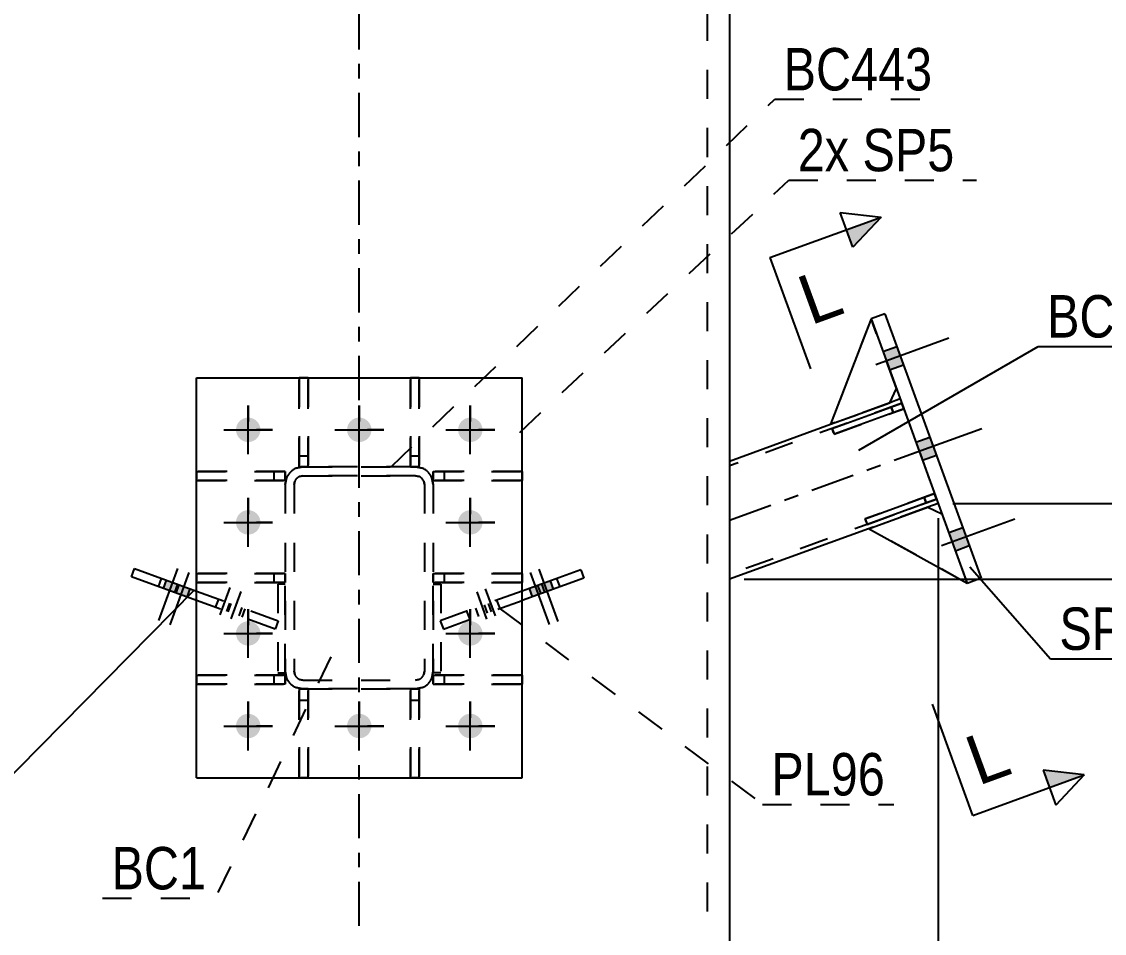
# Model space of a CAD drawing. Header units: millimetres. Extents: x -178 to 663, y -245 to 349.
# Drawn here: x 243.1 to 316.2, y 25.3 to 86.8 of the extents above; entities that cross this region are included whole.
import ezdxf

# ---------------------------------------------------------------- set-up
doc = ezdxf.new("R2010")
doc.units = ezdxf.units.MM
doc.linetypes.add('DXK_LINE_DOT2', pattern=[3.9198, 1.9599, -1.9599])
doc.linetypes.add('DXK_LINE_DOT3', pattern=[5.9187, 2.979, -0.9799, 0.9799, -0.9799])
doc.styles.add('Arial', font='ARIAL.TTF', dxfattribs={"height": 0.2})
doc.styles.add('Arial Narrow', font='ARIALN.TTF', dxfattribs={"height": 0.2})

# ---------------------------------------------------------------- blocks, each defined once
blk = doc.blocks.new('Part-339278997-16888 - 16823')
at = {"color": 7, "linetype": 'DXK_LINE_DOT2'}
for p, q in [((260.86, 48.838), (260.36, 48.838)), ((260.36, 48.838), (260.36, 42.838)), ((260.86, 48.838), (260.36, 48.838)), ((260.86, 42.838), (260.86, 48.838)), ((260.36, 42.838), (260.86, 42.838)), ((260.36, 42.838), (260.86, 42.838))]:
    blk.add_line(p, q, dxfattribs=at)
blk = doc.blocks.new('Part-339278997-16905 - 16823')
at = {"color": 2, "linetype": 'Continuous'}
for p, q in [((280.815, 49.805), (276.86, 48.366)), ((280.815, 49.805), (281.02, 49.242)), ((281.02, 49.242), (276.86, 47.727))]:
    blk.add_line(p, q, dxfattribs=at)
at = {"color": 7, "linetype": 'DXK_LINE_DOT2'}
for p, q in [((279.42, 48.659), (279.214, 49.223)), ((276.86, 48.366), (271.334, 46.355)), ((271.54, 45.791), (276.86, 47.727)), ((273.34, 46.446), (273.135, 47.01)), ((271.334, 46.355), (271.54, 45.791))]:
    blk.add_line(p, q, dxfattribs=at)
blk = doc.blocks.new('Part-339278997-16825 - 16823')
at = {"color": 7, "linetype": 'DXK_LINE_DOT2'}
for p, q in [((261.6, 56.661), (262.06, 56.752)), ((262.06, 56.752), (261.6, 56.661)), ((269.66, 56.752), (262.06, 56.752)), ((269.66, 56.752), (270.119, 56.661)), ((270.119, 56.661), (269.66, 56.752)), ((260.86, 55.552), (260.951, 56.011)), ((260.951, 56.011), (260.86, 55.552)), ((261.505, 55.782), (261.46, 55.552)), ((261.46, 55.552), (261.505, 55.782)), ((262.06, 56.152), (261.83, 56.106)), ((261.83, 56.106), (262.06, 56.152)), ((269.66, 56.152), (262.06, 56.152)), ((269.889, 56.106), (269.66, 56.152)), ((269.66, 56.152), (269.889, 56.106)), ((270.26, 55.552), (270.214, 55.782)), ((270.214, 55.782), (270.26, 55.552)), ((270.768, 56.011), (270.86, 55.552)), ((270.86, 55.552), (270.768, 56.011)), ((260.86, 55.552), (260.86, 42.952)), ((261.46, 55.552), (261.46, 42.952)), ((270.26, 55.552), (270.26, 42.952)), ((270.86, 55.552), (270.86, 42.952)), ((260.951, 42.493), (260.86, 42.952)), ((260.86, 42.952), (260.951, 42.493)), ((261.46, 42.952), (261.505, 42.722)), ((261.505, 42.722), (261.46, 42.952)), ((270.214, 42.722), (270.26, 42.952)), ((270.26, 42.952), (270.214, 42.722)), ((270.86, 42.952), (270.768, 42.493)), ((270.768, 42.493), (270.86, 42.952)), ((262.06, 41.752), (261.6, 41.843)), ((261.6, 41.843), (262.06, 41.752)), ((261.83, 42.398), (262.06, 42.352)), ((262.06, 42.352), (261.83, 42.398)), ((262.06, 42.352), (269.66, 42.352)), ((269.66, 41.752), (262.06, 41.752)), ((269.66, 42.352), (269.889, 42.398)), ((269.889, 42.398), (269.66, 42.352)), ((270.119, 41.843), (269.66, 41.752)), ((269.66, 41.752), (270.119, 41.843))]:
    blk.add_line(p, q, dxfattribs=at)
at = {"color": 7, "linetype": 'DXK_LINE_DOT3'}
blk.add_line((265.86, 49.252), (265.86, 49.252), dxfattribs=at)
at = {"color": 7, "linetype": 'DXK_LINE_DOT2'}
for centre, radius, start, end in [((262.06, 55.552), 1.2, 112.5, 157.5), ((262.06, 55.552), 1.2, 112.5, 157.5), ((269.66, 55.552), 1.2, 22.5, 67.5), ((269.66, 55.552), 1.2, 22.5, 67.5), ((262.06, 55.552), 0.6, 112.5, 157.5), ((262.06, 55.552), 0.6, 112.5, 157.5), ((269.66, 55.552), 0.6, 22.5, 67.5), ((269.66, 55.552), 0.6, 22.5, 67.5), ((262.06, 42.952), 1.2, 202.5, 247.5), ((262.06, 42.952), 1.2, 202.5, 247.5), ((262.06, 42.952), 0.6, 202.5, 247.5), ((262.06, 42.952), 0.6, 202.5, 247.5), ((269.66, 42.952), 0.6, 292.5, 337.5), ((269.66, 42.952), 0.6, 292.5, 337.5), ((269.66, 42.952), 1.2, 292.5, 337.5), ((269.66, 42.952), 1.2, 292.5, 337.5)]:
    blk.add_arc(centre, radius, start, end, dxfattribs=at)
blk = doc.blocks.new('Part-339278997-16829 - 16823')
at = {"color": 7, "linetype": 'DXK_LINE_DOT2'}
for p, q in [((302.493, 61.053), (290.86, 56.819)), ((301.685, 61.078), (297.691, 59.625)), ((302.39, 61.335), (304.955, 54.287)), ((290.86, 57.138), (290.86, 49.157)), ((304.853, 54.569), (290.86, 49.476)), ((304.25, 54.031), (300.257, 52.577))]:
    blk.add_line(p, q, dxfattribs=at)
at = {"color": 2, "linetype": 'Continuous'}
for p, q in [((302.39, 61.335), (301.685, 61.078)), ((290.86, 57.138), (297.691, 59.625)), ((304.955, 54.287), (304.25, 54.031)), ((300.257, 52.577), (290.86, 49.157))]:
    blk.add_line(p, q, dxfattribs=at)
at = {"color": 7, "linetype": 'DXK_LINE_DOT3'}
blk.add_line((290.86, 53.148), (303.673, 57.811), dxfattribs=at)
blk = doc.blocks.new('Part-339278997-16837 - 16823')
at = {"color": 7, "linetype": 'DXK_LINE_DOT2'}
for p, q in [((254.86, 35.752), (254.86, 62.752)), ((254.86, 62.752), (276.86, 62.752)), ((276.86, 35.752), (276.86, 62.752)), ((254.86, 35.752), (276.86, 35.752))]:
    blk.add_line(p, q, dxfattribs=at)
blk = doc.blocks.new('Part-339278997-16839 - 16823')
at = {"color": 7, "linetype": 'DXK_LINE_DOT2'}
for p, q in [((261.6, 56.661), (262.06, 56.752)), ((262.06, 56.752), (261.6, 56.661)), ((262.06, 56.752), (269.66, 56.752)), ((262.06, 56.752), (269.66, 56.752)), ((269.66, 56.752), (270.119, 56.661)), ((270.119, 56.661), (269.66, 56.752)), ((260.86, 55.552), (260.951, 56.011)), ((260.951, 56.011), (260.86, 55.552)), ((261.505, 55.782), (261.46, 55.552)), ((261.46, 55.552), (261.505, 55.782)), ((262.06, 56.152), (261.83, 56.106)), ((261.83, 56.106), (262.06, 56.152)), ((262.06, 56.152), (269.66, 56.152)), ((262.06, 56.152), (269.66, 56.152)), ((269.889, 56.106), (269.66, 56.152)), ((269.66, 56.152), (269.889, 56.106)), ((270.26, 55.552), (270.214, 55.782)), ((270.214, 55.782), (270.26, 55.552)), ((270.768, 56.011), (270.86, 55.552)), ((270.86, 55.552), (270.768, 56.011)), ((260.86, 55.552), (260.86, 42.952)), ((261.46, 55.552), (261.46, 42.952)), ((270.26, 55.552), (270.26, 42.952)), ((270.86, 55.552), (270.86, 42.952)), ((260.951, 42.493), (260.86, 42.952)), ((260.86, 42.952), (260.951, 42.493)), ((261.46, 42.952), (261.505, 42.722)), ((261.505, 42.722), (261.46, 42.952)), ((270.214, 42.722), (270.26, 42.952)), ((270.26, 42.952), (270.214, 42.722)), ((270.86, 42.952), (270.768, 42.493)), ((270.768, 42.493), (270.86, 42.952)), ((262.06, 41.752), (261.6, 41.843)), ((261.6, 41.843), (262.06, 41.752)), ((261.83, 42.398), (262.06, 42.352)), ((262.06, 42.352), (261.83, 42.398)), ((262.06, 42.352), (269.66, 42.352)), ((262.06, 42.352), (269.66, 42.352)), ((262.06, 41.752), (269.66, 41.752)), ((262.06, 41.752), (269.66, 41.752)), ((269.66, 42.352), (269.889, 42.398)), ((269.889, 42.398), (269.66, 42.352)), ((270.119, 41.843), (269.66, 41.752)), ((269.66, 41.752), (270.119, 41.843))]:
    blk.add_line(p, q, dxfattribs=at)
at = {"color": 7, "linetype": 'DXK_LINE_DOT3'}
blk.add_line((265.86, 49.252), (265.86, 49.252), dxfattribs=at)
at = {"color": 7, "linetype": 'DXK_LINE_DOT2'}
for centre, radius, start, end in [((262.06, 55.552), 1.2, 112.5, 157.5), ((262.06, 55.552), 1.2, 112.5, 157.5), ((269.66, 55.552), 1.2, 22.5, 67.5), ((269.66, 55.552), 1.2, 22.5, 67.5), ((262.06, 55.552), 0.6, 112.5, 157.5), ((262.06, 55.552), 0.6, 112.5, 157.5), ((269.66, 55.552), 0.6, 22.5, 67.5), ((269.66, 55.552), 0.6, 22.5, 67.5), ((262.06, 42.952), 1.2, 202.5, 247.5), ((262.06, 42.952), 1.2, 202.5, 247.5), ((262.06, 42.952), 0.6, 202.5, 247.5), ((262.06, 42.952), 0.6, 202.5, 247.5), ((269.66, 42.952), 0.6, 292.5, 337.5), ((269.66, 42.952), 0.6, 292.5, 337.5), ((269.66, 42.952), 1.2, 292.5, 337.5), ((269.66, 42.952), 1.2, 292.5, 337.5)]:
    blk.add_arc(centre, radius, start, end, dxfattribs=at)
blk = doc.blocks.new('Part-339278997-16841 - 16823')
at = {"color": 2, "linetype": 'Continuous'}
for p, q in [((254.86, 35.752), (254.86, 62.752)), ((254.86, 62.752), (276.86, 62.752)), ((276.86, 35.752), (276.86, 62.752)), ((254.86, 35.752), (276.86, 35.752))]:
    blk.add_line(p, q, dxfattribs=at)
blk = doc.blocks.new('Part-339278997-16854 - 16823')
at = {"color": 7, "linetype": 'DXK_LINE_DOT2'}
for p, q in [((276.86, 49.552), (270.86, 49.552)), ((270.86, 49.552), (270.86, 48.952)), ((271.61, 48.952), (271.61, 49.552)), ((276.86, 48.952), (276.86, 49.552)), ((270.86, 48.952), (276.86, 48.952))]:
    blk.add_line(p, q, dxfattribs=at)
blk = doc.blocks.new('Part-339278997-16855 - 16823')
at = {"color": 7, "linetype": 'DXK_LINE_DOT2'}
for p, q in [((276.86, 56.427), (270.86, 56.427)), ((270.86, 56.427), (270.86, 55.827)), ((271.61, 55.827), (271.61, 56.427)), ((276.86, 55.827), (276.86, 56.427)), ((270.86, 55.827), (276.86, 55.827))]:
    blk.add_line(p, q, dxfattribs=at)
blk = doc.blocks.new('Part-339278997-16856 - 16823')
at = {"color": 7, "linetype": 'DXK_LINE_DOT2'}
for p, q in [((276.86, 42.677), (270.86, 42.677)), ((270.86, 42.677), (270.86, 42.077)), ((271.61, 42.077), (271.61, 42.677)), ((276.86, 42.077), (276.86, 42.677)), ((270.86, 42.077), (276.86, 42.077))]:
    blk.add_line(p, q, dxfattribs=at)
blk = doc.blocks.new('Part-339278997-16857 - 16823')
at = {"color": 7, "linetype": 'DXK_LINE_DOT2'}
for p, q in [((260.86, 49.552), (254.86, 49.552)), ((254.86, 49.552), (254.86, 48.952)), ((260.11, 48.952), (260.11, 49.552)), ((260.86, 48.952), (260.86, 49.552)), ((254.86, 48.952), (260.86, 48.952))]:
    blk.add_line(p, q, dxfattribs=at)
blk = doc.blocks.new('Part-339278997-16858 - 16823')
at = {"color": 7, "linetype": 'DXK_LINE_DOT2'}
for p, q in [((260.86, 56.427), (254.86, 56.427)), ((254.86, 56.427), (254.86, 55.827)), ((260.11, 55.827), (260.11, 56.427)), ((260.86, 55.827), (260.86, 56.427)), ((254.86, 55.827), (260.86, 55.827))]:
    blk.add_line(p, q, dxfattribs=at)
blk = doc.blocks.new('Part-339278997-16859 - 16823')
at = {"color": 7, "linetype": 'DXK_LINE_DOT2'}
for p, q in [((260.86, 42.677), (254.86, 42.677)), ((254.86, 42.677), (254.86, 42.077)), ((260.11, 42.077), (260.11, 42.677)), ((260.86, 42.077), (260.86, 42.677)), ((254.86, 42.077), (260.86, 42.077))]:
    blk.add_line(p, q, dxfattribs=at)
blk = doc.blocks.new('Part-339278997-16860 - 16823')
at = {"color": 7, "linetype": 'DXK_LINE_DOT2'}
for p, q in [((261.81, 35.752), (261.81, 41.752)), ((261.81, 41.752), (262.41, 41.752)), ((262.41, 41.752), (261.81, 41.752)), ((262.41, 41.752), (262.41, 35.752)), ((261.81, 41.002), (262.41, 41.002)), ((262.41, 35.752), (261.81, 35.752))]:
    blk.add_line(p, q, dxfattribs=at)
blk = doc.blocks.new('Part-339278997-16861 - 16823')
at = {"color": 7, "linetype": 'DXK_LINE_DOT2'}
for p, q in [((269.31, 35.752), (269.31, 41.752)), ((269.31, 41.752), (269.91, 41.752)), ((269.91, 41.752), (269.31, 41.752)), ((269.91, 41.752), (269.91, 35.752)), ((269.31, 41.002), (269.91, 41.002)), ((269.91, 35.752), (269.31, 35.752))]:
    blk.add_line(p, q, dxfattribs=at)
blk = doc.blocks.new('Part-339278997-16862 - 16823')
at = {"color": 7, "linetype": 'DXK_LINE_DOT2'}
for p, q in [((261.81, 56.752), (261.81, 62.752)), ((261.81, 62.752), (262.41, 62.752)), ((262.41, 62.752), (262.41, 56.752)), ((261.81, 57.502), (262.41, 57.502)), ((262.41, 56.752), (261.81, 56.752)), ((261.81, 56.752), (262.41, 56.752))]:
    blk.add_line(p, q, dxfattribs=at)
blk = doc.blocks.new('Part-339278997-16863 - 16823')
at = {"color": 7, "linetype": 'DXK_LINE_DOT2'}
for p, q in [((269.31, 56.752), (269.31, 62.752)), ((269.31, 62.752), (269.91, 62.752)), ((269.91, 62.752), (269.91, 56.752)), ((269.31, 57.502), (269.91, 57.502)), ((269.91, 56.752), (269.31, 56.752)), ((269.31, 56.752), (269.91, 56.752))]:
    blk.add_line(p, q, dxfattribs=at)
blk = doc.blocks.new('Part-339278997-16864 - 16823')
at = {"color": 7, "linetype": 'DXK_LINE_DOT2'}
for p, q in [((262.41, 41.752), (261.81, 41.752)), ((261.81, 41.752), (262.41, 41.752)), ((261.81, 41.752), (261.81, 35.752)), ((262.41, 35.752), (262.41, 41.752)), ((261.81, 41.002), (262.41, 41.002)), ((261.81, 35.752), (262.41, 35.752))]:
    blk.add_line(p, q, dxfattribs=at)
blk = doc.blocks.new('Part-339278997-16865 - 16823')
at = {"color": 7, "linetype": 'DXK_LINE_DOT2'}
for p, q in [((269.91, 41.752), (269.31, 41.752)), ((269.31, 41.752), (269.91, 41.752)), ((269.31, 41.752), (269.31, 35.752)), ((269.91, 35.752), (269.91, 41.752)), ((269.31, 41.002), (269.91, 41.002)), ((269.31, 35.752), (269.91, 35.752))]:
    blk.add_line(p, q, dxfattribs=at)
blk = doc.blocks.new('Part-339278997-16866 - 16823')
at = {"color": 7, "linetype": 'DXK_LINE_DOT2'}
for p, q in [((261.81, 62.752), (261.81, 56.752)), ((262.41, 62.752), (261.81, 62.752)), ((262.41, 56.752), (262.41, 62.752)), ((261.81, 57.502), (262.41, 57.502)), ((261.81, 56.752), (262.41, 56.752)), ((262.41, 56.752), (261.81, 56.752))]:
    blk.add_line(p, q, dxfattribs=at)
blk = doc.blocks.new('Part-339278997-16867 - 16823')
at = {"color": 7, "linetype": 'DXK_LINE_DOT2'}
for p, q in [((269.31, 62.752), (269.31, 56.752)), ((269.91, 62.752), (269.31, 62.752)), ((269.91, 56.752), (269.91, 62.752)), ((269.31, 57.502), (269.91, 57.502)), ((269.31, 56.752), (269.91, 56.752)), ((269.91, 56.752), (269.31, 56.752))]:
    blk.add_line(p, q, dxfattribs=at)
blk = doc.blocks.new('Part-339278997-16868 - 16823')
at = {"color": 7, "linetype": 'DXK_LINE_DOT2'}
for p, q in [((270.86, 48.952), (270.86, 49.552)), ((270.86, 49.552), (276.86, 49.552)), ((271.61, 48.952), (271.61, 49.552)), ((276.86, 49.552), (276.86, 48.952)), ((276.86, 48.952), (270.86, 48.952))]:
    blk.add_line(p, q, dxfattribs=at)
blk = doc.blocks.new('Part-339278997-16869 - 16823')
at = {"color": 7, "linetype": 'DXK_LINE_DOT2'}
for p, q in [((270.86, 55.827), (270.86, 56.427)), ((270.86, 56.427), (276.86, 56.427)), ((271.61, 55.827), (271.61, 56.427)), ((276.86, 56.427), (276.86, 55.827)), ((276.86, 55.827), (270.86, 55.827))]:
    blk.add_line(p, q, dxfattribs=at)
blk = doc.blocks.new('Part-339278997-16923 - 16823')
at = {"color": 2, "linetype": 'Continuous'}
for p, q in [((297.794, 59.343), (302.493, 61.053)), ((302.493, 61.053), (302.63, 60.677)), ((302.63, 60.677), (297.931, 58.967)), ((297.897, 59.062), (297.794, 59.343)), ((297.897, 59.061), (297.931, 58.967))]:
    blk.add_line(p, q, dxfattribs=at)
at = {"color": 7, "linetype": 'DXK_LINE_DOT2'}
for p, q in [((301.925, 60.421), (301.788, 60.797)), ((297.897, 59.062), (297.897, 59.061))]:
    blk.add_line(p, q, dxfattribs=at)
blk = doc.blocks.new('Part-339278997-16870 - 16823')
at = {"color": 7, "linetype": 'DXK_LINE_DOT2'}
for p, q in [((270.86, 42.077), (270.86, 42.677)), ((270.86, 42.677), (276.86, 42.677)), ((271.61, 42.077), (271.61, 42.677)), ((276.86, 42.677), (276.86, 42.077)), ((276.86, 42.077), (270.86, 42.077))]:
    blk.add_line(p, q, dxfattribs=at)
blk = doc.blocks.new('Part-339278997-16871 - 16823')
at = {"color": 7, "linetype": 'DXK_LINE_DOT2'}
for p, q in [((254.86, 49.552), (260.86, 49.552)), ((254.86, 48.952), (254.86, 49.552)), ((260.11, 48.952), (260.11, 49.552)), ((260.86, 49.552), (260.86, 48.952)), ((260.86, 48.952), (254.86, 48.952))]:
    blk.add_line(p, q, dxfattribs=at)
blk = doc.blocks.new('Part-339278997-16872 - 16823')
at = {"color": 7, "linetype": 'DXK_LINE_DOT2'}
for p, q in [((254.86, 56.427), (260.86, 56.427)), ((254.86, 55.827), (254.86, 56.427)), ((260.11, 55.827), (260.11, 56.427)), ((260.86, 56.427), (260.86, 55.827)), ((260.86, 55.827), (254.86, 55.827))]:
    blk.add_line(p, q, dxfattribs=at)
blk = doc.blocks.new('Part-339278997-16873 - 16823')
at = {"color": 7, "linetype": 'DXK_LINE_DOT2'}
for p, q in [((254.86, 42.677), (260.86, 42.677)), ((254.86, 42.077), (254.86, 42.677)), ((260.11, 42.077), (260.11, 42.677)), ((260.86, 42.677), (260.86, 42.077)), ((260.86, 42.077), (254.86, 42.077))]:
    blk.add_line(p, q, dxfattribs=at)
blk = doc.blocks.new('Part-339278997-16881 - 16823')
at = {"color": 2, "linetype": 'Continuous'}
for p, q in [((301.363, 67.08), (300.423, 66.738)), ((300.423, 66.738), (306.922, 48.884)), ((301.363, 67.08), (307.861, 49.226)), ((307.861, 49.226), (306.922, 48.884))]:
    blk.add_line(p, q, dxfattribs=at)
blk = doc.blocks.new('Part-339278997-16886 - 16823')
at = {"color": 7, "linetype": 'DXK_LINE_DOT2'}
for p, q in [((270.86, 42.839), (270.86, 48.839)), ((270.86, 48.839), (271.36, 48.839)), ((271.36, 48.839), (270.86, 48.839)), ((271.36, 48.839), (271.36, 42.839)), ((271.36, 42.839), (270.86, 42.839)), ((271.36, 42.839), (270.86, 42.839))]:
    blk.add_line(p, q, dxfattribs=at)
blk = doc.blocks.new('Part-339278997-16903 - 16823')
at = {"color": 7, "linetype": 'DXK_LINE_DOT3'}
blk.add_line((265.86, 25.752), (265.86, 224.666), dxfattribs=at)
at = {"color": 7, "linetype": 'DXK_LINE_DOT2'}
blk.add_line((289.36, 224.666), (289.36, 25.752), dxfattribs=at)
at = {"color": 2, "linetype": 'Continuous'}
blk.add_line((290.86, 224.666), (290.86, 25.752), dxfattribs=at)
blk = doc.blocks.new('Part-339278997-16906 - 16823')
at = {"color": 2, "linetype": 'Continuous'}
for p, q in [((250.486, 49.319), (250.691, 49.883)), ((250.691, 49.883), (254.86, 48.366)), ((254.86, 47.727), (250.486, 49.319))]:
    blk.add_line(p, q, dxfattribs=at)
at = {"color": 7, "linetype": 'DXK_LINE_DOT2'}
for p, q in [((252.3, 48.659), (252.505, 49.223)), ((254.86, 48.366), (260.385, 46.355)), ((260.18, 45.791), (254.86, 47.727)), ((257.955, 46.601), (258.16, 47.165)), ((260.385, 46.355), (260.18, 45.791))]:
    blk.add_line(p, q, dxfattribs=at)
blk = doc.blocks.new('Part-339278997-16918 - 16823')
at = {"color": 2, "linetype": 'Continuous'}
for p, q in [((300.257, 52.577), (304.25, 54.031)), ((304.25, 54.031), (305.212, 53.582)), ((306.922, 48.884), (300.257, 52.577))]:
    blk.add_line(p, q, dxfattribs=at)
at = {"color": 7, "linetype": 'DXK_LINE_DOT2'}
blk.add_line((305.212, 53.582), (306.922, 48.884), dxfattribs=at)
blk = doc.blocks.new('Part-339278997-16919 - 16823')
at = {"color": 7, "linetype": 'DXK_LINE_DOT2'}
for p, q in [((300.257, 52.577), (304.25, 54.031)), ((304.25, 54.031), (305.212, 53.582)), ((305.212, 53.582), (306.922, 48.884)), ((306.922, 48.884), (300.257, 52.577))]:
    blk.add_line(p, q, dxfattribs=at)
blk = doc.blocks.new('Part-339278997-16920 - 16823')
at = {"color": 2, "linetype": 'Continuous'}
for p, q in [((300.423, 66.738), (297.691, 59.625)), ((301.685, 61.078), (302.133, 62.04)), ((297.691, 59.625), (301.685, 61.078))]:
    blk.add_line(p, q, dxfattribs=at)
at = {"color": 7, "linetype": 'DXK_LINE_DOT2'}
blk.add_line((302.133, 62.04), (300.423, 66.738), dxfattribs=at)
blk = doc.blocks.new('Part-339278997-16921 - 16823')
at = {"color": 7, "linetype": 'DXK_LINE_DOT2'}
for p, q in [((300.423, 66.738), (297.691, 59.625)), ((302.133, 62.04), (300.423, 66.738)), ((301.685, 61.078), (302.133, 62.04)), ((297.691, 59.625), (301.685, 61.078))]:
    blk.add_line(p, q, dxfattribs=at)
blk = doc.blocks.new('Part-339278997-16922 - 16823')
at = {"color": 2, "linetype": 'Continuous'}
for p, q in [((300.017, 53.235), (304.716, 54.945)), ((304.716, 54.945), (304.853, 54.569)), ((304.853, 54.569), (300.154, 52.859)), ((300.052, 53.141), (300.017, 53.235)), ((300.052, 53.14), (300.154, 52.859))]:
    blk.add_line(p, q, dxfattribs=at)
at = {"color": 7, "linetype": 'DXK_LINE_DOT2'}
for p, q in [((304.148, 54.313), (304.011, 54.689)), ((300.052, 53.141), (300.052, 53.14))]:
    blk.add_line(p, q, dxfattribs=at)
blk = doc.blocks.new('Part-339278997-16924 - 16823')
at = {"color": 7, "linetype": 'DXK_LINE_DOT2'}
for p, q in [((304.716, 54.945), (300.017, 53.235)), ((304.853, 54.569), (304.716, 54.945)), ((300.154, 52.859), (304.853, 54.569)), ((304.011, 54.689), (304.148, 54.313)), ((300.017, 53.235), (300.154, 52.859))]:
    blk.add_line(p, q, dxfattribs=at)
blk = doc.blocks.new('Part-339278997-16925 - 16823')
at = {"color": 7, "linetype": 'DXK_LINE_DOT2'}
for p, q in [((302.493, 61.053), (297.794, 59.343)), ((301.788, 60.797), (301.925, 60.421)), ((302.63, 60.677), (302.493, 61.053)), ((297.931, 58.967), (302.63, 60.677)), ((297.794, 59.343), (297.931, 58.967))]:
    blk.add_line(p, q, dxfattribs=at)
blk = doc.blocks.new('Bolt-339278997-16928 - 16823')
at = {"color": 1, "linetype": 'Continuous'}
for p, q in [((258.36, 60.902), (258.36, 59.803)), ((265.86, 60.902), (265.86, 59.803)), ((273.36, 60.902), (273.36, 59.803)), ((256.71, 59.252), (257.809, 59.252)), ((260.01, 59.252), (258.911, 59.252)), ((264.21, 59.252), (265.309, 59.252)), ((267.51, 59.252), (266.411, 59.252)), ((271.71, 59.252), (272.809, 59.252)), ((275.01, 59.252), (273.911, 59.252)), ((258.36, 57.602), (258.36, 58.701)), ((265.86, 57.602), (265.86, 58.701)), ((273.36, 57.602), (273.36, 58.701)), ((258.36, 54.652), (258.36, 53.553)), ((273.36, 54.652), (273.36, 53.553)), ((256.71, 53.002), (257.809, 53.002)), ((260.01, 53.002), (258.911, 53.002)), ((271.71, 53.002), (272.809, 53.002)), ((275.01, 53.002), (273.911, 53.002)), ((258.36, 51.352), (258.36, 52.451)), ((273.36, 51.352), (273.36, 52.451)), ((258.36, 47.152), (258.36, 46.053)), ((273.36, 47.152), (273.36, 46.053)), ((256.71, 45.502), (257.809, 45.502)), ((260.01, 45.502), (258.911, 45.502)), ((271.71, 45.502), (272.809, 45.502)), ((275.01, 45.502), (273.911, 45.502)), ((258.36, 43.852), (258.36, 44.951)), ((273.36, 43.852), (273.36, 44.951)), ((258.36, 40.902), (258.36, 39.803)), ((265.86, 40.902), (265.86, 39.803)), ((273.36, 40.902), (273.36, 39.803)), ((256.71, 39.252), (257.809, 39.252)), ((260.01, 39.252), (258.911, 39.252)), ((264.21, 39.252), (265.309, 39.252)), ((267.51, 39.252), (266.411, 39.252)), ((271.71, 39.252), (272.809, 39.252)), ((275.01, 39.252), (273.911, 39.252)), ((258.36, 37.602), (258.36, 38.701)), ((265.86, 37.602), (265.86, 38.701)), ((273.36, 37.602), (273.36, 38.701))]:
    blk.add_line(p, q, dxfattribs=at)
blk = doc.blocks.new('Bolt-339278997-16930 - 16823')
at = {"linetype": 'Continuous'}
for points in [[(257.535, 59.252, -1), (259.185, 59.252, -1)], [(265.035, 59.252, -1), (266.685, 59.252, -1)], [(272.535, 59.252, -1), (274.185, 59.252, -1)], [(257.535, 53.002, -1), (259.185, 53.002, -1)], [(272.535, 53.002, -1), (274.185, 53.002, -1)], [(257.535, 45.502, -1), (259.185, 45.502, -1)], [(272.535, 45.502, -1), (274.185, 45.502, -1)], [(257.535, 39.252, -1), (259.185, 39.252, -1)], [(265.035, 39.252, -1), (266.685, 39.252, -1)], [(272.535, 39.252, -1), (274.185, 39.252, -1)]]:
    blk.add_hatch(color=1, dxfattribs=at).paths.add_polyline_path(points)
at = {"color": 1, "linetype": 'Continuous'}
for p, q in [((258.36, 57.602), (258.36, 60.902)), ((265.86, 57.602), (265.86, 60.902)), ((273.36, 57.602), (273.36, 60.902)), ((256.71, 59.252), (260.01, 59.252)), ((264.21, 59.252), (267.51, 59.252)), ((271.71, 59.252), (275.01, 59.252)), ((258.36, 51.352), (258.36, 54.652)), ((273.36, 51.352), (273.36, 54.652)), ((256.71, 53.002), (260.01, 53.002)), ((271.71, 53.002), (275.01, 53.002)), ((258.36, 43.852), (258.36, 47.152)), ((273.36, 43.852), (273.36, 47.152)), ((256.71, 45.502), (260.01, 45.502)), ((271.71, 45.502), (275.01, 45.502)), ((258.36, 37.602), (258.36, 40.902)), ((265.86, 37.602), (265.86, 40.902)), ((273.36, 37.602), (273.36, 40.902)), ((256.71, 39.252), (260.01, 39.252)), ((264.21, 39.252), (267.51, 39.252)), ((271.71, 39.252), (275.01, 39.252))]:
    blk.add_line(p, q, dxfattribs=at)
blk = doc.blocks.new('Bolt-339278997-16932 - 16823')
at = {"linetype": 'Continuous'}
for points in [[(302.611, 63.65), (302.167, 64.872), (301.227, 64.53), (301.672, 63.308)], [(302.611, 63.65), (302.167, 64.872), (301.227, 64.53), (301.672, 63.308)], [(302.611, 63.65), (302.167, 64.872), (301.227, 64.53), (301.672, 63.308)], [(304.835, 57.542), (304.39, 58.764), (303.45, 58.422), (303.895, 57.2)], [(304.835, 57.542), (304.39, 58.764), (303.45, 58.422), (303.895, 57.2)], [(307.058, 51.434), (306.613, 52.656), (305.673, 52.314), (306.118, 51.092)], [(307.058, 51.434), (306.613, 52.656), (305.673, 52.314), (306.118, 51.092)], [(307.058, 51.434), (306.613, 52.656), (305.673, 52.314), (306.118, 51.092)]]:
    blk.add_hatch(color=1, dxfattribs=at).paths.add_polyline_path(points)
at = {"color": 1, "linetype": 'Continuous'}
for p, q in [((300.745, 63.663), (305.678, 65.458)), ((300.745, 63.663), (305.678, 65.458)), ((300.745, 63.663), (305.678, 65.458)), ((301.227, 64.53), (302.167, 64.872)), ((301.227, 64.53), (302.167, 64.872)), ((301.227, 64.53), (302.167, 64.872)), ((301.672, 63.308), (302.611, 63.65)), ((301.672, 63.308), (302.611, 63.65)), ((301.672, 63.308), (302.611, 63.65)), ((302.968, 57.555), (307.901, 59.35)), ((302.968, 57.555), (307.901, 59.35)), ((303.45, 58.422), (304.39, 58.764)), ((303.45, 58.422), (304.39, 58.764)), ((303.895, 57.2), (304.835, 57.542)), ((303.895, 57.2), (304.835, 57.542)), ((305.191, 51.447), (310.124, 53.242)), ((305.191, 51.447), (310.124, 53.242)), ((305.191, 51.447), (310.124, 53.242)), ((305.673, 52.314), (306.613, 52.656)), ((305.673, 52.314), (306.613, 52.656)), ((305.673, 52.314), (306.613, 52.656)), ((306.118, 51.092), (307.058, 51.434)), ((306.118, 51.092), (307.058, 51.434)), ((306.118, 51.092), (307.058, 51.434))]:
    blk.add_line(p, q, dxfattribs=at)
blk = doc.blocks.new('Bolt-339278997-16939 - 16823')
at = {"linetype": 'Continuous'}
for points in [[(278.753, 49.055), (277.907, 48.747), (278.112, 48.183), (278.958, 48.491)], [(278.172, 48.844), (277.326, 48.536), (277.532, 47.972), (278.377, 48.28)]]:
    blk.add_hatch(color=1, dxfattribs=at).paths.add_polyline_path(points)
at = {"color": 1, "linetype": 'Continuous'}
for p, q in [((277.988, 49.841), (279.271, 46.317)), ((277.407, 49.629), (278.69, 46.105)), ((278.753, 49.055), (278.958, 48.491)), ((277.326, 48.536), (277.532, 47.972)), ((277.907, 48.747), (278.112, 48.183)), ((278.172, 48.844), (278.377, 48.28))]:
    blk.add_line(p, q, dxfattribs=at)
at = {"color": 1, "linetype": 'DXK_LINE_DOT2'}
for p, q in [((273.793, 48.314), (275.076, 44.79)), ((274.374, 48.525), (275.657, 45.001)), ((274.558, 47.528), (274.763, 46.964)), ((275.139, 47.739), (275.344, 47.176)), ((273.712, 47.22), (273.918, 46.656)), ((274.293, 47.432), (274.498, 46.868))]:
    blk.add_line(p, q, dxfattribs=at)
blk = doc.blocks.new('Bolt-339278997-16940 - 16823')
at = {"linetype": 'Continuous'}
for points in [[(253.674, 48.797), (252.828, 49.105), (252.623, 48.541), (253.469, 48.233)], [(254.423, 48.525), (253.578, 48.832), (253.372, 48.269), (254.218, 47.961)]]:
    blk.add_hatch(color=1, dxfattribs=at).paths.add_polyline_path(points)
at = {"color": 1, "linetype": 'Continuous'}
for p, q in [((253.593, 49.891), (252.311, 46.367)), ((252.828, 49.105), (252.623, 48.541)), ((254.343, 49.618), (253.06, 46.094)), ((253.578, 48.832), (253.372, 48.269)), ((253.674, 48.797), (253.469, 48.233)), ((254.423, 48.525), (254.218, 47.961))]:
    blk.add_line(p, q, dxfattribs=at)
at = {"color": 1, "linetype": 'DXK_LINE_DOT2'}
for p, q in [((257.108, 48.612), (255.825, 45.088)), ((257.857, 48.339), (256.575, 44.815)), ((256.343, 47.826), (256.138, 47.262)), ((257.092, 47.553), (256.887, 46.989)), ((257.189, 47.518), (256.983, 46.954)), ((257.938, 47.245), (257.733, 46.681))]:
    blk.add_line(p, q, dxfattribs=at)
blk = doc.blocks.new('StraightDimension-339278997-22823 - 16823')
at = {"color": 7, "linetype": 'Continuous'}
for p, q in [((343.908, 55.787), (345.108, 52.787)), ((305.955, 54.287), (354.703, 54.287)), ((344.508, 49.157), (344.508, 54.287)), ((345.108, 47.657), (343.908, 50.657)), ((291.86, 49.157), (354.703, 49.157))]:
    blk.add_line(p, q, dxfattribs=at)
at = {"color": 0, "linetype": 'Continuous'}
blk.add_wipeout([(355.303, 54.887), (355.303, 59.087), (345.208, 59.087), (345.208, 54.887)], dxfattribs=at)
at = {"color": 0}
blk.add_wipeout([(343.758, 55.658), (339.558, 55.658), (339.558, 47.787), (343.758, 47.787)], dxfattribs=at)
at = {"color": 3, "linetype": 'Continuous', "style": 'Arial'}
blk.add_text('9524', height=2.8652, dxfattribs=at).set_placement((345.808, 55.487))
at = {"color": 3, "style": 'Arial'}
blk.add_text('103', height=2.8652, rotation=90.00021, dxfattribs=at).set_placement((343.158, 48.387))
blk = doc.blocks.new('StraightDimension-339278997-22822 - 16823')
at = {"color": 7, "linetype": 'Continuous'}
blk.add_line((305.955, 54.287), (354.703, 54.287), dxfattribs=at)
blk = doc.blocks.new('StraightDimension-339278997-22824 - 16823')
at = {"color": 7, "linetype": 'Continuous'}
for p, q in [((345.108, 47.657), (343.908, 50.657)), ((291.86, 49.157), (354.703, 49.157)), ((344.508, -0.248), (344.508, 49.157)), ((343.908, 1.252), (345.108, -1.748)), ((306.86, -0.248), (348.032, -0.248))]:
    blk.add_line(p, q, dxfattribs=at)
at = {"color": 0}
blk.add_wipeout([(343.758, 29.502), (339.558, 29.502), (339.558, 19.407), (343.758, 19.407)], dxfattribs=at)
at = {"color": 3, "style": 'Arial'}
blk.add_text('9422', height=2.8652, rotation=90.00021, dxfattribs=at).set_placement((343.158, 20.007))
at = {"color": 0, "linetype": 'Continuous'}
for points in [[(355.303, 49.757), (355.303, 53.957), (345.208, 53.957), (345.208, 49.757)], [(348.632, 0.352), (348.632, 4.552), (345.208, 4.552), (345.208, 0.352)]]:
    blk.add_wipeout(points, dxfattribs=at)
at = {"color": 3, "linetype": 'Continuous', "style": 'Arial'}
for s, height, p in [('9422', 2.8652, (345.808, 50.357)), ('0', 2.865, (345.808, 0.952))]:
    blk.add_text(s, height=height, dxfattribs=at).set_placement(p)
blk = doc.blocks.new('StraightDimension-339278997-23102 - 16823')
at = {"color": 7, "linetype": 'Continuous'}
for p, q in [((304.955, 53.287), (304.955, 14.999)), ((290.86, 48.157), (290.86, 14.999)), ((292.36, 17.999), (289.36, 16.799)), ((303.455, 16.799), (306.455, 17.999)), ((290.86, 17.399), (304.955, 17.399))]:
    blk.add_line(p, q, dxfattribs=at)
at = {"color": 0}
blk.add_wipeout([(301.843, 18.149), (301.843, 22.349), (293.972, 22.349), (293.972, 18.149)], dxfattribs=at)
at = {"color": 3, "style": 'Arial'}
blk.add_text('282', height=2.8652, dxfattribs=at).set_placement((294.572, 18.749))
blk = doc.blocks.new('StraightDimension-339278997-23103 - 16823')
at = {"color": 7, "linetype": 'Continuous'}
for p, q in [((240.86, 48.146), (240.86, 14.999)), ((290.86, 48.157), (290.86, 14.999)), ((242.36, 17.999), (239.36, 16.799)), ((289.36, 16.799), (292.36, 17.999)), ((240.86, 17.399), (290.86, 17.399))]:
    blk.add_line(p, q, dxfattribs=at)
at = {"color": 0}
blk.add_wipeout([(270.907, 18.149), (270.907, 22.349), (260.812, 22.349), (260.812, 18.149)], dxfattribs=at)
at = {"color": 3, "style": 'Arial'}
blk.add_text('1000', height=2.8652, dxfattribs=at).set_placement((261.412, 18.749))
blk = doc.blocks.new('Mark-339278997-23957 - 16823')
at = {"color": 30, "linetype": 'DXK_LINE_DOT2'}
for p, q in [((275.286, 47.24), (293.092, 33.963)), ((293.092, 33.963), (301.968, 33.963))]:
    blk.add_line(p, q, dxfattribs=at)
at = {"color": 0}
blk.add_wipeout([(301.368, 34.563), (301.368, 37.563), (293.692, 37.563), (293.692, 34.563)], dxfattribs=at)
blk.add_wipeout([(301.368, 34.563), (301.368, 37.563), (293.692, 37.563), (293.692, 34.563)], dxfattribs=at)
at = {"color": 3, "style": 'Arial Narrow'}
blk.add_text('PL96', height=2.8633, dxfattribs=at).set_placement((293.692, 34.563))
blk = doc.blocks.new('MarkSet-339278997-23984 - 16823')
at = {"color": 30, "linetype": 'DXK_LINE_DOT2'}
for p, q in [((276.697, 59.081), (294.873, 76.112)), ((294.873, 76.112), (307.555, 76.112))]:
    blk.add_line(p, q, dxfattribs=at)
at = {"color": 0}
for points in [[(298.944, 76.712), (298.944, 79.712), (295.473, 79.712), (295.473, 76.712)], [(306.055, 76.712), (306.055, 79.712), (299.844, 79.712), (299.844, 76.712)]]:
    blk.add_wipeout(points, dxfattribs=at)
for points in [[(298.944, 76.712), (298.944, 79.712), (295.473, 79.712), (295.473, 76.712)], [(306.055, 76.712), (306.055, 79.712), (299.844, 79.712), (299.844, 76.712)]]:
    blk.add_wipeout(points, dxfattribs=at)
at = {"color": 3, "style": 'Arial Narrow'}
for s, p in [('2x', (295.473, 76.712)), ('SP5', (299.844, 76.712))]:
    blk.add_text(s, height=2.8633, dxfattribs=at).set_placement(p)
blk = doc.blocks.new('Mark-339278997-23966 - 16823')
at = {"color": 30, "linetype": 'Continuous'}
for p in [(254.707, 48.421), (224.887, 29.025)]:
    blk.add_line(p, (235.591, 29.025), dxfattribs=at)
at = {"color": 0}
blk.add_wipeout([(234.991, 29.625), (234.991, 32.625), (225.487, 32.625), (225.487, 29.625)], dxfattribs=at)
blk.add_wipeout([(234.991, 29.625), (234.991, 32.625), (225.487, 32.625), (225.487, 29.625)], dxfattribs=at)
at = {"color": 3, "style": 'Arial Narrow'}
blk.add_text('PL209', height=2.8633, dxfattribs=at).set_placement((225.487, 29.625))
blk = doc.blocks.new('Mark-339278997-24015 - 16823')
at = {"color": 30, "linetype": 'DXK_LINE_DOT2'}
for p in [(263.935, 43.914), (248.529, 27.621)]:
    blk.add_line(p, (256.122, 27.621), dxfattribs=at)
at = {"color": 0}
blk.add_wipeout([(255.522, 28.221), (255.522, 31.221), (249.129, 31.221), (249.129, 28.221)], dxfattribs=at)
blk.add_wipeout([(255.522, 28.221), (255.522, 31.221), (249.129, 31.221), (249.129, 28.221)], dxfattribs=at)
at = {"color": 3, "style": 'Arial Narrow'}
blk.add_text('BC1', height=2.8633, dxfattribs=at).set_placement((249.129, 28.221))
blk = doc.blocks.new('Mark-339278997-24018 - 16823')
at = {"color": 30, "linetype": 'DXK_LINE_DOT2'}
for p, q in [((268.004, 56.752), (293.918, 81.569)), ((293.918, 81.569), (305.167, 81.569))]:
    blk.add_line(p, q, dxfattribs=at)
at = {"color": 0}
blk.add_wipeout([(304.567, 82.169), (304.567, 85.169), (294.518, 85.169), (294.518, 82.169)], dxfattribs=at)
blk.add_wipeout([(304.567, 82.169), (304.567, 85.169), (294.518, 85.169), (294.518, 82.169)], dxfattribs=at)
at = {"color": 3, "style": 'Arial Narrow'}
blk.add_text('BC443', height=2.8633, dxfattribs=at).set_placement((294.518, 82.169))
blk = doc.blocks.new('Mark-339278997-24533 - 16823')
at = {"color": 30, "linetype": 'Continuous'}
for p, q in [((299.588, 57.884), (311.712, 64.884)), ((311.712, 64.884), (321.133, 64.884))]:
    blk.add_line(p, q, dxfattribs=at)
at = {"color": 0}
blk.add_wipeout([(320.533, 65.484), (320.533, 68.484), (312.312, 68.484), (312.312, 65.484)], dxfattribs=at)
blk.add_wipeout([(320.533, 65.484), (320.533, 68.484), (312.312, 68.484), (312.312, 65.484)], dxfattribs=at)
at = {"color": 3, "style": 'Arial Narrow'}
blk.add_text('BC46', height=2.8633, dxfattribs=at).set_placement((312.312, 65.484))
blk = doc.blocks.new('Mark-339278997-24538 - 16823')
at = {"color": 30, "linetype": 'Continuous'}
for p, q in [((307.088, 49.998), (312.544, 43.792)), ((312.544, 43.792), (321.783, 43.792))]:
    blk.add_line(p, q, dxfattribs=at)
at = {"color": 0}
blk.add_wipeout([(321.183, 44.392), (321.183, 47.392), (313.144, 47.392), (313.144, 44.392)], dxfattribs=at)
blk.add_wipeout([(321.183, 44.392), (321.183, 47.392), (313.144, 47.392), (313.144, 44.392)], dxfattribs=at)
at = {"color": 3, "style": 'Arial Narrow'}
blk.add_text('SP20', height=2.8633, dxfattribs=at).set_placement((313.144, 44.392))
blk = doc.blocks.new('SectionMark-339278997-26516 - 16823')
at = {"linetype": 'Continuous'}
for points in [[(299.191, 71.588), (298.763, 72.762), (301.112, 73.617)], [(312.473, 35.093), (312.046, 36.267), (314.823, 35.948)]]:
    blk.add_hatch(color=6, dxfattribs=at).paths.add_polyline_path(points)
at = {"color": 6, "linetype": 'Continuous'}
for p, q in [((299.191, 71.588), (298.335, 73.937)), ((298.335, 73.937), (301.112, 73.617)), ((293.595, 70.881), (301.112, 73.617)), ((301.112, 73.617), (299.191, 71.588)), ((314.823, 35.948), (312.046, 36.267)), ((312.046, 36.267), (312.901, 33.918)), ((314.823, 35.948), (312.901, 33.918))]:
    blk.add_line(p, q, dxfattribs=at)
at = {"color": 0, "linetype": 'Continuous'}
for points in [[(298.768, 67.177), (297.57, 70.466), (295.133, 69.579), (296.33, 66.29)], [(310.084, 36.086), (308.887, 39.375), (306.449, 38.487), (307.646, 35.198)]]:
    blk.add_wipeout(points, dxfattribs=at)
at = {"color": 6, "linetype": 'Continuous'}
for p, q in [((293.595, 70.881), (296.331, 63.364)), ((307.305, 33.212), (304.569, 40.729)), ((307.305, 33.212), (314.823, 35.948))]:
    blk.add_line(p, q, dxfattribs=at)
at = {"color": 3, "linetype": 'Continuous', "style": 'Arial'}
for p in [(296.33, 66.29), (307.646, 35.198)]:
    blk.add_text('L', height=3.343, rotation=20.00196, dxfattribs=at).set_placement(p)

msp = doc.modelspace()

# ---------------------------------------------------------------- block references
for name in ['Part-339278997-16903 - 16823', 'Part-339278997-16920 - 16823', 'Part-339278997-16921 - 16823', 'Part-339278997-16881 - 16823', 'Bolt-339278997-16932 - 16823', 'Part-339278997-16837 - 16823', 'Part-339278997-16841 - 16823', 'Part-339278997-16862 - 16823', 'Part-339278997-16866 - 16823', 'Part-339278997-16863 - 16823', 'Part-339278997-16867 - 16823', 'Bolt-339278997-16928 - 16823', 'Bolt-339278997-16930 - 16823', 'Part-339278997-16829 - 16823', 'Part-339278997-16923 - 16823', 'Part-339278997-16925 - 16823', 'Part-339278997-16858 - 16823', 'Part-339278997-16872 - 16823', 'Part-339278997-16825 - 16823', 'Part-339278997-16839 - 16823', 'Part-339278997-16855 - 16823', 'Part-339278997-16869 - 16823', 'Part-339278997-16922 - 16823', 'Part-339278997-16924 - 16823', 'Part-339278997-16918 - 16823', 'Part-339278997-16919 - 16823', 'Part-339278997-16906 - 16823', 'Bolt-339278997-16940 - 16823', 'Part-339278997-16905 - 16823', 'Bolt-339278997-16939 - 16823', 'Part-339278997-16857 - 16823', 'Part-339278997-16871 - 16823', 'Part-339278997-16854 - 16823', 'Part-339278997-16868 - 16823', 'Part-339278997-16888 - 16823', 'Part-339278997-16886 - 16823', 'Part-339278997-16859 - 16823', 'Part-339278997-16873 - 16823', 'Part-339278997-16856 - 16823', 'Part-339278997-16870 - 16823', 'Part-339278997-16860 - 16823', 'Part-339278997-16864 - 16823', 'Part-339278997-16861 - 16823', 'Part-339278997-16865 - 16823']:
    msp.add_blockref(name, (0, 0))

# ---------------------------------------------------------------- next in the draw order: block references
msp.add_blockref('StraightDimension-339278997-22823 - 16823', (0, 0))

# ---------------------------------------------------------------- next in the draw order: block references
msp.add_blockref('StraightDimension-339278997-22822 - 16823', (0, 0))

# ---------------------------------------------------------------- next in the draw order: block references
for name in ['MarkSet-339278997-23984 - 16823', 'StraightDimension-339278997-22824 - 16823']:
    msp.add_blockref(name, (0, 0))

# ---------------------------------------------------------------- next in the draw order: block references
for name in ['Mark-339278997-24018 - 16823', 'StraightDimension-339278997-23102 - 16823', 'Mark-339278997-24538 - 16823']:
    msp.add_blockref(name, (0, 0))

# ---------------------------------------------------------------- next in the draw order: block references
for name in ['Mark-339278997-24533 - 16823', 'StraightDimension-339278997-23103 - 16823']:
    msp.add_blockref(name, (0, 0))

# ---------------------------------------------------------------- next in the draw order: block references
for name in ['Mark-339278997-23966 - 16823', 'Mark-339278997-23957 - 16823']:
    msp.add_blockref(name, (0, 0))

# ---------------------------------------------------------------- next in the draw order: block references
for name in ['SectionMark-339278997-26516 - 16823', 'Mark-339278997-24015 - 16823']:
    msp.add_blockref(name, (0, 0))

doc.saveas('drawing.dxf')
